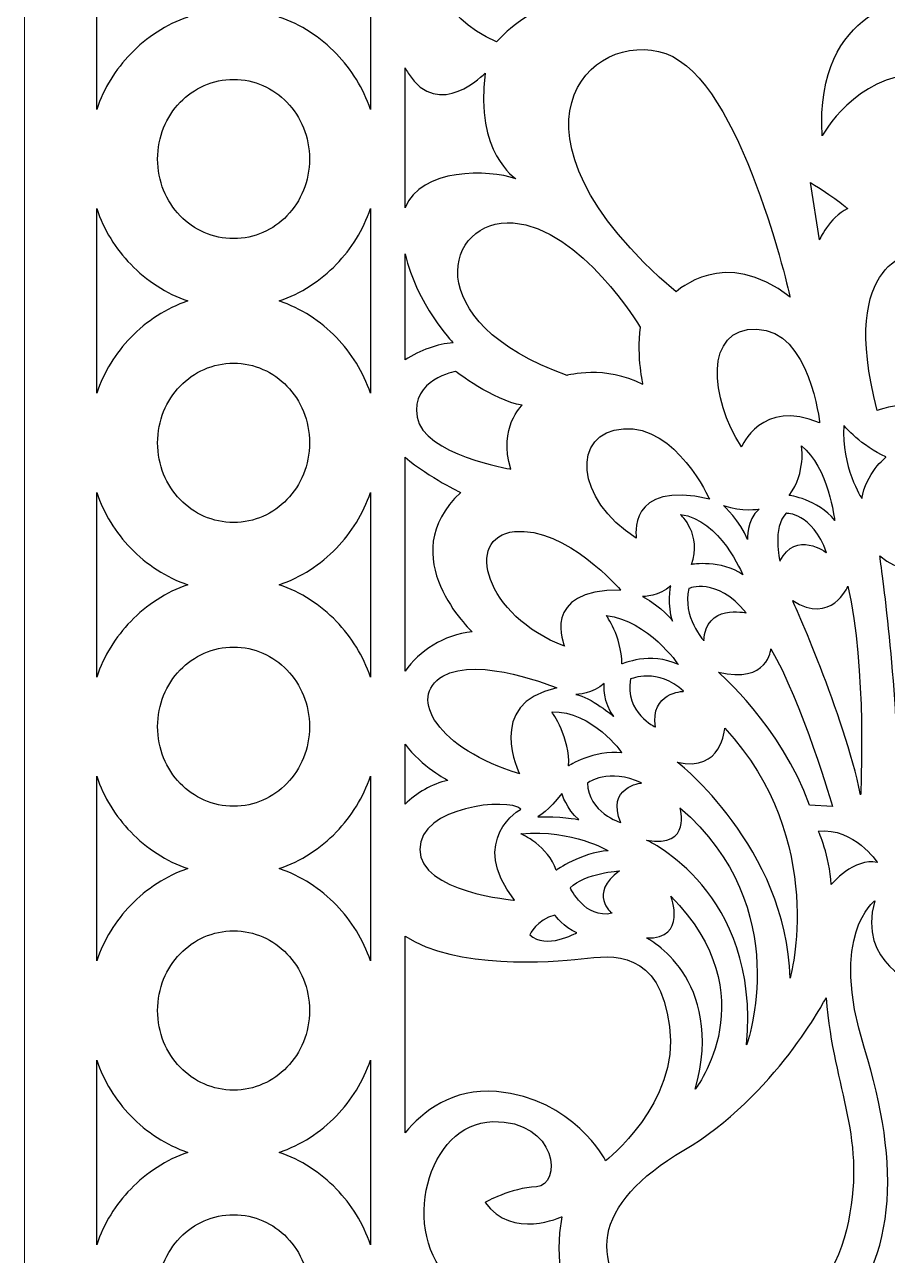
# Model space of a CAD drawing. Header units: millimetres. Extents: x 30.3 to 92.8, y 78.4 to 138.4.
# Drawn here: x 72.32 to 82.2, y 88.58 to 102.67 of the extents above; entities that cross this region are included whole.
import ezdxf

# ---------------------------------------------------------------- set-up
doc = ezdxf.new("R2010")
doc.units = ezdxf.units.MM
doc.header["$MEASUREMENT"] = 0
doc.layers.add('layer 1', color=7, linetype='Continuous')

msp = doc.modelspace()

# ---------------------------------------------------------------- linework, layer by layer
at = {"layer": 'layer 1', "color": 7, "lineweight": 9}
msp.add_open_spline([(72.3242, 138.4261), (72.3242, 138.4261), (92.7788, 138.4261), (92.7788, 138.4261), (92.7788, 138.4261), (92.7788, 138.4261), (92.7788, 78.4263), (92.7788, 78.4263), (92.7788, 78.4263), (92.7788, 78.4263), (72.3242, 78.4263), (72.3242, 78.4263), (72.3242, 78.4263), (72.3242, 78.4263), (72.3242, 138.4261), (72.3242, 138.4261)], degree=3, knots=[0, 0, 0, 0, 0.2, 0.2, 0.2, 0.2, 0.4, 0.4, 0.4, 0.4, 0.6, 0.6, 0.6, 0.6, 1, 1, 1, 1], dxfattribs=at)
at = {"layer": 'layer 1', "color": 250}
for points, knots in [([(80.1629, 102.8033), (80.1629, 102.8033), (79.4468, 104.3893), (78.2994, 104.578), (78.2994, 104.578), (77.152, 104.7668), (76.3772, 103.0568), (77.7272, 102.4752), (77.7272, 102.4752), (77.7272, 102.4752), (78.5877, 103.5336), (80.1629, 102.8033)], [0, 0, 0, 0, 0.25, 0.25, 0.25, 0.25, 0.5, 0.5, 0.5, 0.5, 1, 1, 1, 1]), ([(73.149, 101.7022), (73.2319, 101.9443), (73.3662, 102.1616), (73.5384, 102.3402), (73.5384, 102.3402), (73.7202, 102.5287), (73.9437, 102.6738), (74.1932, 102.7594), (74.1932, 102.7594), (73.9437, 102.845), (73.7202, 102.9901), (73.5384, 103.1786), (73.5384, 103.1786), (73.3662, 103.3572), (73.2319, 103.5745), (73.149, 103.8166), (73.149, 103.8166), (73.149, 103.8166), (73.149, 101.7022), (73.149, 101.7022)], [0, 0, 0, 0, 0.1666667, 0.1666667, 0.1666667, 0.1666667, 0.3333333, 0.3333333, 0.3333333, 0.3333333, 0.5, 0.5, 0.5, 0.5, 0.6666667, 0.6666667, 0.6666667, 0.6666667, 1, 1, 1, 1]), ([(76.2832, 103.8166), (76.2003, 103.5745), (76.0659, 103.3572), (75.8937, 103.1786), (75.8937, 103.1786), (75.7119, 102.9901), (75.4885, 102.845), (75.239, 102.7594), (75.239, 102.7594), (75.4885, 102.6738), (75.7119, 102.5287), (75.8937, 102.3402), (75.8937, 102.3402), (76.0659, 102.1616), (76.2003, 101.9443), (76.2832, 101.7022), (76.2832, 101.7022), (76.2832, 101.7022), (76.2832, 103.8166), (76.2832, 103.8166)], [0, 0, 0, 0, 0.1666667, 0.1666667, 0.1666667, 0.1666667, 0.3333333, 0.3333333, 0.3333333, 0.3333333, 0.5, 0.5, 0.5, 0.5, 0.6666667, 0.6666667, 0.6666667, 0.6666667, 1, 1, 1, 1]), ([(82.5515, 102.9823), (82.5515, 102.9823), (81.366, 102.8928), (81.4541, 101.4015), (81.4541, 101.4015), (81.4541, 101.4015), (81.8442, 102.1024), (82.5515, 102.1024), (82.5515, 102.1024), (83.2588, 102.1024), (83.6489, 101.4015), (83.6489, 101.4015), (83.6489, 101.4015), (83.737, 102.8928), (82.5515, 102.9823), (82.5515, 102.9823)], [0, 0, 0, 0, 0.2, 0.2, 0.2, 0.2, 0.4, 0.4, 0.4, 0.4, 0.6, 0.6, 0.6, 0.6, 1, 1, 1, 1]), ([(79.7814, 99.6119), (79.7814, 99.6119), (80.3389, 100.1488), (81.0872, 99.5522), (81.0872, 99.5522), (81.0872, 99.5522), (80.5297, 102.0427), (79.664, 102.341), (79.664, 102.341), (78.7983, 102.6393), (77.6178, 101.4617), (79.7814, 99.6119)], [0, 0, 0, 0, 0.25, 0.25, 0.25, 0.25, 0.5, 0.5, 0.5, 0.5, 1, 1, 1, 1]), ([(76.6791, 100.5737), (76.8598, 101.0382), (77.6392, 101.0137), (77.9472, 100.9093), (77.9472, 100.9093), (77.9472, 100.9093), (77.4777, 101.2076), (77.5951, 102.1173), (77.5951, 102.1173), (77.5951, 102.1173), (77.0669, 101.5655), (76.7147, 102.1173), (76.7147, 102.1173), (76.7026, 102.1363), (76.6907, 102.1569), (76.6791, 102.1787), (76.6791, 102.1787), (76.6791, 102.1787), (76.6791, 100.5737), (76.6791, 100.5737)], [0, 0, 0, 0, 0.1666667, 0.1666667, 0.1666667, 0.1666667, 0.3333333, 0.3333333, 0.3333333, 0.3333333, 0.5, 0.5, 0.5, 0.5, 0.6666667, 0.6666667, 0.6666667, 0.6666667, 1, 1, 1, 1]), ([(75.3277, 101.784), (75.1713, 101.9461), (74.9551, 102.0464), (74.7161, 102.0464), (74.7161, 102.0464), (74.4771, 102.0464), (74.2608, 101.9461), (74.1045, 101.784), (74.1045, 101.784), (73.9452, 101.6188), (73.8467, 101.3893), (73.8467, 101.1344), (73.8467, 101.1344), (73.8467, 100.8795), (73.9452, 100.65), (74.1045, 100.4848), (74.1045, 100.4848), (74.2608, 100.3227), (74.4771, 100.2224), (74.7161, 100.2224), (74.7161, 100.2224), (74.9551, 100.2224), (75.1713, 100.3227), (75.3277, 100.4848), (75.3277, 100.4848), (75.4869, 100.65), (75.5854, 100.8795), (75.5854, 101.1344), (75.5854, 101.1344), (75.5854, 101.3893), (75.4869, 101.6188), (75.3277, 101.784)], [0, 0, 0, 0, 0.1111111, 0.1111111, 0.1111111, 0.1111111, 0.2222222, 0.2222222, 0.2222222, 0.2222222, 0.3333333, 0.3333333, 0.3333333, 0.3333333, 0.4444444, 0.4444444, 0.4444444, 0.4444444, 0.5555556, 0.5555556, 0.5555556, 0.5555556, 0.6666667, 0.6666667, 0.6666667, 0.6666667, 0.7777778, 0.7777778, 0.7777778, 0.7777778, 1, 1, 1, 1]), ([(81.322, 100.8646), (81.322, 100.8646), (81.4247, 100.2084), (81.4247, 100.2084), (81.4247, 100.2084), (81.4247, 100.2084), (81.5274, 100.4619), (81.7475, 100.5663), (81.7475, 100.5663), (81.7475, 100.5663), (81.5714, 100.7155), (81.322, 100.8646)], [0, 0, 0, 0, 0.25, 0.25, 0.25, 0.25, 0.5, 0.5, 0.5, 0.5, 1, 1, 1, 1]), ([(73.149, 98.4522), (73.2319, 98.6943), (73.3662, 98.9116), (73.5384, 99.0902), (73.5384, 99.0902), (73.7202, 99.2787), (73.9437, 99.4238), (74.1932, 99.5094), (74.1932, 99.5094), (73.9437, 99.595), (73.7202, 99.7401), (73.5384, 99.9286), (73.5384, 99.9286), (73.3662, 100.1072), (73.2319, 100.3245), (73.149, 100.5666), (73.149, 100.5666), (73.149, 100.5666), (73.149, 98.4522), (73.149, 98.4522)], [0, 0, 0, 0, 0.1666667, 0.1666667, 0.1666667, 0.1666667, 0.3333333, 0.3333333, 0.3333333, 0.3333333, 0.5, 0.5, 0.5, 0.5, 0.6666667, 0.6666667, 0.6666667, 0.6666667, 1, 1, 1, 1]), ([(76.2832, 100.5666), (76.2003, 100.3245), (76.0659, 100.1072), (75.8937, 99.9286), (75.8937, 99.9286), (75.7119, 99.7401), (75.4885, 99.595), (75.239, 99.5094), (75.239, 99.5094), (75.4885, 99.4238), (75.7119, 99.2787), (75.8937, 99.0902), (75.8937, 99.0902), (76.0659, 98.9116), (76.2003, 98.6943), (76.2832, 98.4522), (76.2832, 98.4522), (76.2832, 98.4522), (76.2832, 100.5666), (76.2832, 100.5666)], [0, 0, 0, 0, 0.1666667, 0.1666667, 0.1666667, 0.1666667, 0.3333333, 0.3333333, 0.3333333, 0.3333333, 0.5, 0.5, 0.5, 0.5, 0.6666667, 0.6666667, 0.6666667, 0.6666667, 1, 1, 1, 1]), ([(79.3999, 98.553), (79.3999, 98.553), (79.3265, 98.8513), (79.3705, 99.2092), (79.3705, 99.2092), (79.3705, 99.2092), (78.6956, 100.3426), (77.9179, 100.4023), (77.9179, 100.4023), (77.1402, 100.4619), (76.8028, 99.2689), (78.5342, 98.6574), (78.5342, 98.6574), (78.5342, 98.6574), (78.9743, 98.7767), (79.3999, 98.553)], [0, 0, 0, 0, 0.2, 0.2, 0.2, 0.2, 0.4, 0.4, 0.4, 0.4, 0.6, 0.6, 0.6, 0.6, 1, 1, 1, 1]), ([(82.5515, 100.0742), (82.5515, 100.0742), (81.6185, 100.0145), (82.085, 98.2548), (82.085, 98.2548), (82.085, 98.2548), (82.2738, 98.3297), (82.5515, 98.3297), (82.5515, 98.3297), (82.8292, 98.3297), (83.018, 98.2548), (83.018, 98.2548), (83.018, 98.2548), (83.4845, 100.0145), (82.5515, 100.0742), (82.5515, 100.0742)], [0, 0, 0, 0, 0.2, 0.2, 0.2, 0.2, 0.4, 0.4, 0.4, 0.4, 0.6, 0.6, 0.6, 0.6, 1, 1, 1, 1]), ([(76.6791, 98.834), (76.852, 98.9456), (77.0568, 99.0182), (77.2283, 99.0303), (77.2283, 99.0303), (77.2283, 99.0303), (76.809, 99.4783), (76.6791, 100.047), (76.6791, 100.047), (76.6791, 100.047), (76.6791, 98.834), (76.6791, 98.834)], [0, 0, 0, 0, 0.25, 0.25, 0.25, 0.25, 0.5, 0.5, 0.5, 0.5, 1, 1, 1, 1]), ([(80.5297, 97.8372), (80.5297, 97.8372), (80.7644, 98.3964), (81.4247, 98.1131), (81.4247, 98.1131), (81.4247, 98.1131), (81.3147, 99.1719), (80.7057, 99.1869), (80.7057, 99.1869), (80.0968, 99.2018), (80.1702, 98.3964), (80.5297, 97.8372)], [0, 0, 0, 0, 0.25, 0.25, 0.25, 0.25, 0.5, 0.5, 0.5, 0.5, 1, 1, 1, 1]), ([(75.3277, 98.534), (75.1713, 98.6961), (74.9551, 98.7964), (74.7161, 98.7964), (74.7161, 98.7964), (74.4771, 98.7964), (74.2608, 98.6961), (74.1045, 98.534), (74.1045, 98.534), (73.9452, 98.3688), (73.8467, 98.1393), (73.8467, 97.8844), (73.8467, 97.8844), (73.8467, 97.6295), (73.9452, 97.4), (74.1045, 97.2348), (74.1045, 97.2348), (74.2608, 97.0727), (74.4771, 96.9724), (74.7161, 96.9724), (74.7161, 96.9724), (74.9551, 96.9724), (75.1713, 97.0727), (75.3277, 97.2348), (75.3277, 97.2348), (75.4869, 97.4), (75.5854, 97.6295), (75.5854, 97.8844), (75.5854, 97.8844), (75.5854, 98.1393), (75.4869, 98.3688), (75.3277, 98.534)], [0, 0, 0, 0, 0.1111111, 0.1111111, 0.1111111, 0.1111111, 0.2222222, 0.2222222, 0.2222222, 0.2222222, 0.3333333, 0.3333333, 0.3333333, 0.3333333, 0.4444444, 0.4444444, 0.4444444, 0.4444444, 0.5555556, 0.5555556, 0.5555556, 0.5555556, 0.6666667, 0.6666667, 0.6666667, 0.6666667, 0.7777778, 0.7777778, 0.7777778, 0.7777778, 1, 1, 1, 1]), ([(78.0206, 98.3144), (78.0206, 98.3144), (77.7418, 98.0609), (77.8886, 97.5837), (77.8886, 97.5837), (77.8886, 97.5837), (76.8908, 97.7477), (76.8174, 98.1802), (76.8174, 98.1802), (76.7441, 98.6127), (77.2576, 98.7022), (77.2576, 98.7022), (77.2576, 98.7022), (77.2576, 98.7022), (77.6831, 98.3741), (78.0206, 98.3144)], [0, 0, 0, 0, 0.2, 0.2, 0.2, 0.2, 0.4, 0.4, 0.4, 0.4, 0.6, 0.6, 0.6, 0.6, 1, 1, 1, 1]), ([(79.3265, 96.7933), (79.3265, 96.7933), (79.2091, 97.4644), (80.1629, 97.2407), (80.1629, 97.2407), (80.1629, 97.2407), (79.7814, 98.0907), (79.1798, 98.046), (79.1798, 98.046), (78.5782, 98.0012), (78.6222, 97.2407), (79.3265, 96.7933)], [0, 0, 0, 0, 0.25, 0.25, 0.25, 0.25, 0.5, 0.5, 0.5, 0.5, 1, 1, 1, 1]), ([(81.7035, 98.08), (81.7035, 98.08), (81.9052, 97.8453), (82.1839, 97.7223), (82.1839, 97.7223), (82.1839, 97.7223), (81.9492, 97.5285), (81.9089, 97.2453), (81.9089, 97.2453), (81.9089, 97.2453), (81.6669, 97.6179), (81.7035, 98.08)], [0, 0, 0, 0, 0.25, 0.25, 0.25, 0.25, 0.5, 0.5, 0.5, 0.5, 1, 1, 1, 1]), ([(81.2159, 97.849), (81.2159, 97.849), (81.2745, 97.5546), (81.0766, 97.2825), (81.0766, 97.2825), (81.0766, 97.2825), (81.4029, 97.2415), (81.5972, 96.9956), (81.5972, 96.9956), (81.5972, 96.9956), (81.5239, 97.6142), (81.2159, 97.849)], [0, 0, 0, 0, 0.25, 0.25, 0.25, 0.25, 0.5, 0.5, 0.5, 0.5, 1, 1, 1, 1]), ([(76.6791, 95.2697), (76.8395, 95.5002), (77.1168, 95.6849), (77.4484, 95.7195), (77.4484, 95.7195), (77.4484, 95.7195), (76.524, 96.5845), (77.3163, 97.3152), (77.3163, 97.3152), (77.3163, 97.3152), (76.9669, 97.4801), (76.6791, 97.7189), (76.6791, 97.7189), (76.6791, 97.7189), (76.6791, 95.2697), (76.6791, 95.2697)], [0, 0, 0, 0, 0.2, 0.2, 0.2, 0.2, 0.4, 0.4, 0.4, 0.4, 0.6, 0.6, 0.6, 0.6, 1, 1, 1, 1]), ([(73.149, 95.2022), (73.2319, 95.4443), (73.3662, 95.6616), (73.5384, 95.8402), (73.5384, 95.8402), (73.7202, 96.0287), (73.9437, 96.1738), (74.1932, 96.2594), (74.1932, 96.2594), (73.9437, 96.345), (73.7202, 96.4901), (73.5384, 96.6786), (73.5384, 96.6786), (73.3662, 96.8572), (73.2319, 97.0745), (73.149, 97.3166), (73.149, 97.3166), (73.149, 97.3166), (73.149, 95.2022), (73.149, 95.2022)], [0, 0, 0, 0, 0.1666667, 0.1666667, 0.1666667, 0.1666667, 0.3333333, 0.3333333, 0.3333333, 0.3333333, 0.5, 0.5, 0.5, 0.5, 0.6666667, 0.6666667, 0.6666667, 0.6666667, 1, 1, 1, 1]), ([(76.2832, 97.3166), (76.2003, 97.0745), (76.0659, 96.8572), (75.8937, 96.6786), (75.8937, 96.6786), (75.7119, 96.4901), (75.4885, 96.345), (75.239, 96.2594), (75.239, 96.2594), (75.4885, 96.1738), (75.7119, 96.0287), (75.8937, 95.8402), (75.8937, 95.8402), (76.0659, 95.6616), (76.2003, 95.4443), (76.2832, 95.2022), (76.2832, 95.2022), (76.2832, 95.2022), (76.2832, 97.3166), (76.2832, 97.3166)], [0, 0, 0, 0, 0.1666667, 0.1666667, 0.1666667, 0.1666667, 0.3333333, 0.3333333, 0.3333333, 0.3333333, 0.5, 0.5, 0.5, 0.5, 0.6666667, 0.6666667, 0.6666667, 0.6666667, 1, 1, 1, 1]), ([(80.3249, 97.167), (80.3249, 97.167), (80.5192, 96.9881), (80.5999, 96.7757), (80.5999, 96.7757), (80.5999, 96.7757), (80.5852, 96.9993), (80.7319, 97.126), (80.7319, 97.126), (80.7319, 97.126), (80.5376, 97.0925), (80.3249, 97.167)], [0, 0, 0, 0, 0.25, 0.25, 0.25, 0.25, 0.5, 0.5, 0.5, 0.5, 1, 1, 1, 1]), ([(79.8336, 97.0627), (79.8336, 97.0627), (80.0866, 96.8279), (79.9582, 96.4925), (79.9582, 96.4925), (79.9582, 96.4925), (80.3029, 96.5484), (80.5449, 96.3732), (80.5449, 96.3732), (80.5449, 96.3732), (80.2809, 97.0142), (79.8336, 97.0627)], [0, 0, 0, 0, 0.25, 0.25, 0.25, 0.25, 0.5, 0.5, 0.5, 0.5, 1, 1, 1, 1]), ([(80.9702, 96.5297), (80.9702, 96.5297), (80.8786, 96.921), (81.0436, 97.0776), (81.0436, 97.0776), (81.0436, 97.0776), (81.3369, 97.0887), (81.5055, 96.6266), (81.5055, 96.6266), (81.5055, 96.6266), (81.1499, 96.8912), (80.9702, 96.5297)], [0, 0, 0, 0, 0.25, 0.25, 0.25, 0.25, 0.5, 0.5, 0.5, 0.5, 1, 1, 1, 1]), ([(78.5048, 95.5555), (78.5048, 95.5555), (78.2114, 96.2117), (79.1504, 96.1967), (79.1504, 96.1967), (79.1504, 96.1967), (78.5195, 96.9275), (77.9326, 96.8678), (77.9326, 96.8678), (77.3457, 96.8082), (77.5951, 95.8985), (78.5048, 95.5555)], [0, 0, 0, 0, 0.25, 0.25, 0.25, 0.25, 0.5, 0.5, 0.5, 0.5, 1, 1, 1, 1]), ([(82.5515, 96.4204), (82.5515, 96.4204), (82.3271, 96.4055), (82.1143, 96.5919), (82.1143, 96.5919), (82.1143, 96.5919), (82.3124, 95.205), (82.3198, 94.0791), (82.3198, 94.0791), (82.3198, 94.0791), (82.4311, 94.148), (82.5515, 94.148), (82.5515, 94.148), (82.6719, 94.148), (82.7832, 94.0791), (82.7832, 94.0791), (82.7832, 94.0791), (82.7906, 95.205), (82.9887, 96.5919), (82.9887, 96.5919), (82.9887, 96.5919), (82.7759, 96.4055), (82.5515, 96.4204), (82.5515, 96.4204)], [0, 0, 0, 0, 0.1428571, 0.1428571, 0.1428571, 0.1428571, 0.2857143, 0.2857143, 0.2857143, 0.2857143, 0.4285714, 0.4285714, 0.4285714, 0.4285714, 0.5714286, 0.5714286, 0.5714286, 0.5714286, 0.7142857, 0.7142857, 0.7142857, 0.7142857, 1, 1, 1, 1]), ([(80.1012, 95.6167), (80.1012, 95.6167), (79.8482, 95.8962), (79.9289, 96.2167), (79.9289, 96.2167), (79.9289, 96.2167), (80.2406, 96.3583), (80.5852, 95.9372), (80.5852, 95.9372), (80.5852, 95.9372), (80.1122, 96.0453), (80.1012, 95.6167)], [0, 0, 0, 0, 0.25, 0.25, 0.25, 0.25, 0.5, 0.5, 0.5, 0.5, 1, 1, 1, 1]), ([(79.7199, 96.2465), (79.7199, 96.2465), (79.6796, 96.0155), (79.7419, 95.844), (79.7419, 95.844), (79.7419, 95.844), (79.6246, 96.008), (79.3973, 96.1235), (79.3973, 96.1235), (79.3973, 96.1235), (79.6026, 96.1273), (79.7199, 96.2465)], [0, 0, 0, 0, 0.25, 0.25, 0.25, 0.25, 0.5, 0.5, 0.5, 0.5, 1, 1, 1, 1]), ([(81.1166, 96.0774), (81.1166, 96.0774), (81.7035, 94.78), (81.8943, 93.8554), (81.8943, 93.8554), (81.8943, 93.8554), (81.9676, 95.3169), (81.7475, 96.2415), (81.7475, 96.2415), (81.7475, 96.2415), (81.5568, 95.7941), (81.1166, 96.0774)], [0, 0, 0, 0, 0.25, 0.25, 0.25, 0.25, 0.5, 0.5, 0.5, 0.5, 1, 1, 1, 1]), ([(78.9829, 95.9074), (78.9829, 95.9074), (79.1553, 95.6763), (79.1626, 95.3521), (79.1626, 95.3521), (79.1626, 95.3521), (79.4853, 95.4975), (79.8079, 95.3447), (79.8079, 95.3447), (79.8079, 95.3447), (79.4633, 95.8515), (78.9829, 95.9074)], [0, 0, 0, 0, 0.25, 0.25, 0.25, 0.25, 0.5, 0.5, 0.5, 0.5, 1, 1, 1, 1]), ([(75.3277, 95.284), (75.1713, 95.4461), (74.9551, 95.5464), (74.7161, 95.5464), (74.7161, 95.5464), (74.4771, 95.5464), (74.2608, 95.4461), (74.1045, 95.284), (74.1045, 95.284), (73.9452, 95.1188), (73.8467, 94.8893), (73.8467, 94.6344), (73.8467, 94.6344), (73.8467, 94.3795), (73.9452, 94.15), (74.1045, 93.9848), (74.1045, 93.9848), (74.2608, 93.8227), (74.4771, 93.7224), (74.7161, 93.7224), (74.7161, 93.7224), (74.9551, 93.7224), (75.1713, 93.8227), (75.3277, 93.9848), (75.3277, 93.9848), (75.4869, 94.15), (75.5854, 94.3795), (75.5854, 94.6344), (75.5854, 94.6344), (75.5854, 94.8893), (75.4869, 95.1188), (75.3277, 95.284)], [0, 0, 0, 0, 0.1111111, 0.1111111, 0.1111111, 0.1111111, 0.2222222, 0.2222222, 0.2222222, 0.2222222, 0.3333333, 0.3333333, 0.3333333, 0.3333333, 0.4444444, 0.4444444, 0.4444444, 0.4444444, 0.5555556, 0.5555556, 0.5555556, 0.5555556, 0.6666667, 0.6666667, 0.6666667, 0.6666667, 0.7777778, 0.7777778, 0.7777778, 0.7777778, 1, 1, 1, 1]), ([(77.9913, 94.094), (77.9913, 94.094), (77.5804, 94.8993), (78.4168, 95.0782), (78.4168, 95.0782), (78.4168, 95.0782), (77.5217, 95.4511), (77.1109, 95.2125), (77.1109, 95.2125), (76.7001, 94.9738), (77.0522, 94.3773), (77.9913, 94.094)], [0, 0, 0, 0, 0.25, 0.25, 0.25, 0.25, 0.5, 0.5, 0.5, 0.5, 1, 1, 1, 1]), ([(80.2656, 95.2572), (80.2656, 95.2572), (80.9845, 94.6458), (81.3073, 93.736), (81.3073, 93.736), (81.3073, 93.736), (81.5714, 93.7211), (81.5714, 93.7211), (81.5714, 93.7211), (81.5714, 93.7211), (81.2193, 94.9291), (80.8671, 95.5256), (80.8671, 95.5256), (80.8671, 95.5256), (80.8378, 95.123), (80.2656, 95.2572)], [0, 0, 0, 0, 0.2, 0.2, 0.2, 0.2, 0.4, 0.4, 0.4, 0.4, 0.6, 0.6, 0.6, 0.6, 1, 1, 1, 1]), ([(79.2616, 95.1807), (79.2616, 95.1807), (79.5769, 95.3149), (79.8666, 95.0391), (79.8666, 95.0391), (79.8666, 95.0391), (79.4779, 95.0279), (79.5476, 94.6291), (79.5476, 94.6291), (79.5476, 94.6291), (79.1883, 94.7931), (79.2616, 95.1807)], [0, 0, 0, 0, 0.25, 0.25, 0.25, 0.25, 0.5, 0.5, 0.5, 0.5, 1, 1, 1, 1]), ([(78.9573, 95.1285), (78.9573, 95.1285), (78.9463, 94.8975), (79.0673, 94.7521), (79.0673, 94.7521), (79.0673, 94.7521), (78.8033, 94.9757), (78.6346, 95.0018), (78.6346, 95.0018), (78.6346, 95.0018), (78.8399, 95.013), (78.9573, 95.1285)], [0, 0, 0, 0, 0.25, 0.25, 0.25, 0.25, 0.5, 0.5, 0.5, 0.5, 1, 1, 1, 1]), ([(78.5503, 94.1857), (78.5503, 94.1857), (78.8436, 94.372), (79.1626, 94.3347), (79.1626, 94.3347), (79.1626, 94.3347), (78.8216, 94.8155), (78.3596, 94.8043), (78.3596, 94.8043), (78.3596, 94.8043), (78.5759, 94.495), (78.5503, 94.1857)], [0, 0, 0, 0, 0.25, 0.25, 0.25, 0.25, 0.5, 0.5, 0.5, 0.5, 1, 1, 1, 1]), ([(79.796, 94.2282), (79.796, 94.2282), (81.0432, 93.2588), (81.0872, 91.7526), (81.0872, 91.7526), (81.0872, 91.7526), (81.5274, 93.3334), (80.3389, 94.6159), (80.3389, 94.6159), (80.3389, 94.6159), (80.3096, 94.1089), (79.796, 94.2282)], [0, 0, 0, 0, 0.25, 0.25, 0.25, 0.25, 0.5, 0.5, 0.5, 0.5, 1, 1, 1, 1]), ([(76.6791, 93.7458), (76.8144, 93.8782), (76.9813, 93.9773), (77.1696, 94.0194), (77.1696, 94.0194), (77.1696, 94.0194), (76.8678, 94.1809), (76.6791, 94.4325), (76.6791, 94.4325), (76.6791, 94.4325), (76.6791, 93.7458), (76.6791, 93.7458)], [0, 0, 0, 0, 0.25, 0.25, 0.25, 0.25, 0.5, 0.5, 0.5, 0.5, 1, 1, 1, 1]), ([(79.1504, 93.5347), (79.1504, 93.5347), (78.7689, 93.654), (78.7689, 93.9896), (78.7689, 93.9896), (78.7689, 93.9896), (79.011, 94.1685), (79.3852, 93.9896), (79.3852, 93.9896), (79.3852, 93.9896), (78.9743, 93.9448), (79.1504, 93.5347)], [0, 0, 0, 0, 0.25, 0.25, 0.25, 0.25, 0.5, 0.5, 0.5, 0.5, 1, 1, 1, 1]), ([(73.149, 91.9522), (73.2319, 92.1943), (73.3662, 92.4116), (73.5384, 92.5902), (73.5384, 92.5902), (73.7202, 92.7787), (73.9437, 92.9238), (74.1932, 93.0094), (74.1932, 93.0094), (73.9437, 93.095), (73.7202, 93.2401), (73.5384, 93.4286), (73.5384, 93.4286), (73.3662, 93.6072), (73.2319, 93.8245), (73.149, 94.0666), (73.149, 94.0666), (73.149, 94.0666), (73.149, 91.9522), (73.149, 91.9522)], [0, 0, 0, 0, 0.1666667, 0.1666667, 0.1666667, 0.1666667, 0.3333333, 0.3333333, 0.3333333, 0.3333333, 0.5, 0.5, 0.5, 0.5, 0.6666667, 0.6666667, 0.6666667, 0.6666667, 1, 1, 1, 1]), ([(76.2832, 94.0666), (76.2003, 93.8245), (76.0659, 93.6072), (75.8937, 93.4286), (75.8937, 93.4286), (75.7119, 93.2401), (75.4885, 93.095), (75.239, 93.0094), (75.239, 93.0094), (75.4885, 92.9238), (75.7119, 92.7787), (75.8937, 92.5902), (75.8937, 92.5902), (76.0659, 92.4116), (76.2003, 92.1943), (76.2832, 91.9522), (76.2832, 91.9522), (76.2832, 91.9522), (76.2832, 94.0666), (76.2832, 94.0666)], [0, 0, 0, 0, 0.1666667, 0.1666667, 0.1666667, 0.1666667, 0.3333333, 0.3333333, 0.3333333, 0.3333333, 0.5, 0.5, 0.5, 0.5, 0.6666667, 0.6666667, 0.6666667, 0.6666667, 1, 1, 1, 1]), ([(78.4733, 93.8689), (78.4733, 93.8689), (78.5283, 93.69), (78.6676, 93.5708), (78.6676, 93.5708), (78.6676, 93.5708), (78.4329, 93.6155), (78.1983, 93.6006), (78.1983, 93.6006), (78.1983, 93.6006), (78.334, 93.6789), (78.4733, 93.8689)], [0, 0, 0, 0, 0.25, 0.25, 0.25, 0.25, 0.5, 0.5, 0.5, 0.5, 1, 1, 1, 1]), ([(78.0059, 93.6913), (78.0059, 93.6913), (77.3882, 93.3395), (77.9326, 92.6474), (77.9326, 92.6474), (77.9326, 92.6474), (76.8468, 92.7369), (76.8468, 93.229), (76.8468, 93.229), (76.8468, 93.7211), (77.8592, 93.8255), (78.0059, 93.6913)], [0, 0, 0, 0, 0.25, 0.25, 0.25, 0.25, 0.5, 0.5, 0.5, 0.5, 1, 1, 1, 1]), ([(79.4439, 93.3334), (79.4439, 93.3334), (80.7498, 92.7518), (80.5884, 90.992), (80.5884, 90.992), (80.5884, 90.992), (81.1606, 92.5579), (79.8254, 93.7062), (79.8254, 93.7062), (79.8254, 93.7062), (79.9721, 93.2439), (79.4439, 93.3334)], [0, 0, 0, 0, 0.25, 0.25, 0.25, 0.25, 0.5, 0.5, 0.5, 0.5, 1, 1, 1, 1]), ([(78.0059, 93.408), (78.0059, 93.408), (78.3214, 93.2663), (78.4094, 92.9904), (78.4094, 92.9904), (78.4094, 92.9904), (78.6956, 93.1917), (79.0037, 93.2141), (79.0037, 93.2141), (79.0037, 93.2141), (78.6075, 93.4601), (78.0059, 93.408)], [0, 0, 0, 0, 0.25, 0.25, 0.25, 0.25, 0.5, 0.5, 0.5, 0.5, 1, 1, 1, 1]), ([(81.41, 93.4378), (81.41, 93.4378), (81.5421, 93.1544), (81.5568, 92.8263), (81.5568, 92.8263), (81.5568, 92.8263), (81.8209, 93.1395), (82.085, 93.0799), (82.085, 93.0799), (82.085, 93.0799), (81.8209, 93.4825), (81.41, 93.4378)], [0, 0, 0, 0, 0.25, 0.25, 0.25, 0.25, 0.5, 0.5, 0.5, 0.5, 1, 1, 1, 1]), ([(79.1357, 92.9829), (79.1357, 92.9829), (78.7396, 92.9606), (78.5708, 92.7891), (78.5708, 92.7891), (78.5708, 92.7891), (78.7396, 92.4237), (79.0477, 92.4982), (79.0477, 92.4982), (79.0477, 92.4982), (78.7689, 92.7219), (79.1357, 92.9829)], [0, 0, 0, 0, 0.25, 0.25, 0.25, 0.25, 0.5, 0.5, 0.5, 0.5, 1, 1, 1, 1]), ([(79.4439, 92.2149), (79.4439, 92.2149), (80.3536, 91.7526), (80.0015, 90.4849), (80.0015, 90.4849), (80.0015, 90.4849), (80.8378, 91.5587), (79.7227, 92.6921), (79.7227, 92.6921), (79.7227, 92.6921), (79.9134, 92.2), (79.4439, 92.2149)], [0, 0, 0, 0, 0.25, 0.25, 0.25, 0.25, 0.5, 0.5, 0.5, 0.5, 1, 1, 1, 1]), ([(82.5515, 91.678), (82.5515, 91.678), (81.8502, 91.9241), (82.0557, 92.6399), (82.0557, 92.6399), (82.0557, 92.6399), (81.5274, 92.2596), (81.9383, 90.9473), (81.9383, 90.9473), (82.3491, 89.6349), (82.3491, 88.412), (81.4687, 87.7111), (81.4687, 87.7111), (80.5884, 87.0102), (80.3609, 86.7865), (80.4416, 85.9439), (80.4416, 85.9439), (80.5223, 85.1013), (81.5568, 84.7657), (81.997, 85.2504), (81.997, 85.2504), (82.4371, 85.7351), (81.8356, 86.1452), (81.8356, 86.1452), (81.8356, 86.1452), (81.8356, 86.1452), (82.3357, 86.3167), (82.5515, 85.8693), (82.5515, 85.8693), (82.7673, 86.3167), (83.2675, 86.1452), (83.2675, 86.1452), (83.2675, 86.1452), (83.2675, 86.1452), (82.6659, 85.7351), (83.1061, 85.2504), (83.1061, 85.2504), (83.5462, 84.7657), (84.5807, 85.1013), (84.6614, 85.9439), (84.6614, 85.9439), (84.7421, 86.7865), (84.5146, 87.0102), (83.6343, 87.7111), (83.6343, 87.7111), (82.7539, 88.412), (82.7539, 89.6349), (83.1647, 90.9473), (83.1647, 90.9473), (83.5756, 92.2596), (83.0474, 92.6399), (83.0474, 92.6399), (83.0474, 92.6399), (83.2528, 91.9241), (82.5515, 91.678), (82.5515, 91.678)], [0, 0, 0, 0, 0.0666667, 0.0666667, 0.0666667, 0.0666667, 0.1333333, 0.1333333, 0.1333333, 0.1333333, 0.2, 0.2, 0.2, 0.2, 0.2666667, 0.2666667, 0.2666667, 0.2666667, 0.3333333, 0.3333333, 0.3333333, 0.3333333, 0.4, 0.4, 0.4, 0.4, 0.4666667, 0.4666667, 0.4666667, 0.4666667, 0.5333333, 0.5333333, 0.5333333, 0.5333333, 0.6, 0.6, 0.6, 0.6, 0.6666667, 0.6666667, 0.6666667, 0.6666667, 0.7333333, 0.7333333, 0.7333333, 0.7333333, 0.8, 0.8, 0.8, 0.8, 0.8666667, 0.8666667, 0.8666667, 0.8666667, 1, 1, 1, 1]), ([(78.3948, 92.4759), (78.3948, 92.4759), (78.4975, 92.3342), (78.6442, 92.2745), (78.6442, 92.2745), (78.6442, 92.2745), (78.2847, 92.0732), (78.1086, 92.2522), (78.1086, 92.2522), (78.1086, 92.2522), (78.182, 92.4237), (78.3948, 92.4759)], [0, 0, 0, 0, 0.25, 0.25, 0.25, 0.25, 0.5, 0.5, 0.5, 0.5, 1, 1, 1, 1]), ([(75.3277, 92.0339), (75.1713, 92.1961), (74.9551, 92.2964), (74.7161, 92.2964), (74.7161, 92.2964), (74.4771, 92.2964), (74.2608, 92.1961), (74.1045, 92.0339), (74.1045, 92.0339), (73.9452, 91.8688), (73.8467, 91.6393), (73.8467, 91.3844), (73.8467, 91.3844), (73.8467, 91.1295), (73.9452, 90.8999), (74.1045, 90.7348), (74.1045, 90.7348), (74.2608, 90.5727), (74.4771, 90.4724), (74.7161, 90.4724), (74.7161, 90.4724), (74.9551, 90.4724), (75.1713, 90.5727), (75.3277, 90.7348), (75.3277, 90.7348), (75.4869, 90.8999), (75.5854, 91.1295), (75.5854, 91.3844), (75.5854, 91.3844), (75.5854, 91.6393), (75.4869, 91.8688), (75.3277, 92.0339)], [0, 0, 0, 0, 0.1111111, 0.1111111, 0.1111111, 0.1111111, 0.2222222, 0.2222222, 0.2222222, 0.2222222, 0.3333333, 0.3333333, 0.3333333, 0.3333333, 0.4444444, 0.4444444, 0.4444444, 0.4444444, 0.5555556, 0.5555556, 0.5555556, 0.5555556, 0.6666667, 0.6666667, 0.6666667, 0.6666667, 0.7777778, 0.7777778, 0.7777778, 0.7777778, 1, 1, 1, 1]), ([(76.6791, 89.9834), (76.8774, 90.2235), (77.2192, 90.4981), (77.7272, 90.4551), (77.7272, 90.4551), (78.6075, 90.3806), (78.9743, 89.6647), (78.9743, 89.6647), (78.9743, 89.6647), (78.9743, 89.6647), (79.8254, 90.3209), (79.708, 91.2008), (79.708, 91.2008), (79.5906, 92.0807), (79.0624, 92.021), (78.6956, 91.9763), (78.6956, 91.9763), (78.3553, 91.9348), (77.2579, 91.8549), (76.6791, 92.2362), (76.6791, 92.2362), (76.6791, 92.2362), (76.6791, 89.9834), (76.6791, 89.9834)], [0, 0, 0, 0, 0.1428571, 0.1428571, 0.1428571, 0.1428571, 0.2857143, 0.2857143, 0.2857143, 0.2857143, 0.4285714, 0.4285714, 0.4285714, 0.4285714, 0.5714286, 0.5714286, 0.5714286, 0.5714286, 0.7142857, 0.7142857, 0.7142857, 0.7142857, 1, 1, 1, 1]), ([(81.4981, 91.5289), (81.4981, 91.5289), (80.9112, 90.3955), (79.8694, 89.784), (79.8694, 89.784), (78.8276, 89.1726), (78.7102, 88.4567), (79.5172, 87.8304), (79.5172, 87.8304), (80.3243, 87.204), (81.4834, 87.8155), (81.7329, 88.8743), (81.7329, 88.8743), (81.9823, 89.9332), (81.5861, 90.4402), (81.4981, 91.5289)], [0, 0, 0, 0, 0.2, 0.2, 0.2, 0.2, 0.4, 0.4, 0.4, 0.4, 0.6, 0.6, 0.6, 0.6, 1, 1, 1, 1]), ([(73.149, 88.7022), (73.2319, 88.9442), (73.3662, 89.1616), (73.5384, 89.3402), (73.5384, 89.3402), (73.7202, 89.5287), (73.9437, 89.6738), (74.1932, 89.7594), (74.1932, 89.7594), (73.9437, 89.845), (73.7202, 89.9901), (73.5384, 90.1786), (73.5384, 90.1786), (73.3662, 90.3572), (73.2319, 90.5745), (73.149, 90.8166), (73.149, 90.8166), (73.149, 90.8166), (73.149, 88.7022), (73.149, 88.7022)], [0, 0, 0, 0, 0.1666667, 0.1666667, 0.1666667, 0.1666667, 0.3333333, 0.3333333, 0.3333333, 0.3333333, 0.5, 0.5, 0.5, 0.5, 0.6666667, 0.6666667, 0.6666667, 0.6666667, 1, 1, 1, 1]), ([(76.2832, 90.8166), (76.2003, 90.5745), (76.0659, 90.3572), (75.8937, 90.1786), (75.8937, 90.1786), (75.7119, 89.9901), (75.4885, 89.845), (75.239, 89.7594), (75.239, 89.7594), (75.4885, 89.6738), (75.7119, 89.5287), (75.8937, 89.3402), (75.8937, 89.3402), (76.0659, 89.1616), (76.2003, 88.9443), (76.2832, 88.7022), (76.2832, 88.7022), (76.2832, 88.7022), (76.2832, 90.8166), (76.2832, 90.8166)], [0, 0, 0, 0, 0.1666667, 0.1666667, 0.1666667, 0.1666667, 0.3333333, 0.3333333, 0.3333333, 0.3333333, 0.5, 0.5, 0.5, 0.5, 0.6666667, 0.6666667, 0.6666667, 0.6666667, 1, 1, 1, 1]), ([(78.9597, 87.4277), (78.9597, 87.4277), (78.2749, 88.0104), (78.4755, 89.0234), (78.4755, 89.0234), (78.4755, 89.0234), (77.9032, 88.755), (77.5951, 89.1875), (77.5951, 89.1875), (77.5951, 89.1875), (77.8886, 89.3515), (78.182, 89.3665), (78.182, 89.3665), (78.4755, 89.3814), (78.4315, 90.127), (77.6831, 90.1121), (77.6831, 90.1121), (76.9348, 90.0972), (76.5973, 88.8445), (77.2283, 88.2629), (77.2283, 88.2629), (77.8592, 87.6813), (78.5929, 87.4874), (78.9597, 87.4277)], [0, 0, 0, 0, 0.1428571, 0.1428571, 0.1428571, 0.1428571, 0.2857143, 0.2857143, 0.2857143, 0.2857143, 0.4285714, 0.4285714, 0.4285714, 0.4285714, 0.5714286, 0.5714286, 0.5714286, 0.5714286, 0.7142857, 0.7142857, 0.7142857, 0.7142857, 1, 1, 1, 1]), ([(75.3277, 88.7839), (75.1713, 88.9461), (74.9551, 89.0464), (74.7161, 89.0464), (74.7161, 89.0464), (74.4771, 89.0464), (74.2608, 88.9461), (74.1045, 88.7839), (74.1045, 88.7839), (73.9452, 88.6188), (73.8467, 88.3892), (73.8467, 88.1344), (73.8467, 88.1344), (73.8467, 87.8795), (73.9452, 87.6499), (74.1045, 87.4848), (74.1045, 87.4848), (74.2608, 87.3227), (74.4771, 87.2224), (74.7161, 87.2224), (74.7161, 87.2224), (74.9551, 87.2224), (75.1713, 87.3227), (75.3277, 87.4848), (75.3277, 87.4848), (75.4869, 87.6499), (75.5854, 87.8795), (75.5854, 88.1344), (75.5854, 88.1344), (75.5854, 88.3892), (75.4869, 88.6188), (75.3277, 88.7839)], [0, 0, 0, 0, 0.1111111, 0.1111111, 0.1111111, 0.1111111, 0.2222222, 0.2222222, 0.2222222, 0.2222222, 0.3333333, 0.3333333, 0.3333333, 0.3333333, 0.4444444, 0.4444444, 0.4444444, 0.4444444, 0.5555556, 0.5555556, 0.5555556, 0.5555556, 0.6666667, 0.6666667, 0.6666667, 0.6666667, 0.7777778, 0.7777778, 0.7777778, 0.7777778, 1, 1, 1, 1])]:
    msp.add_open_spline(points, degree=3, knots=knots, dxfattribs=at)

doc.saveas('drawing.dxf')
